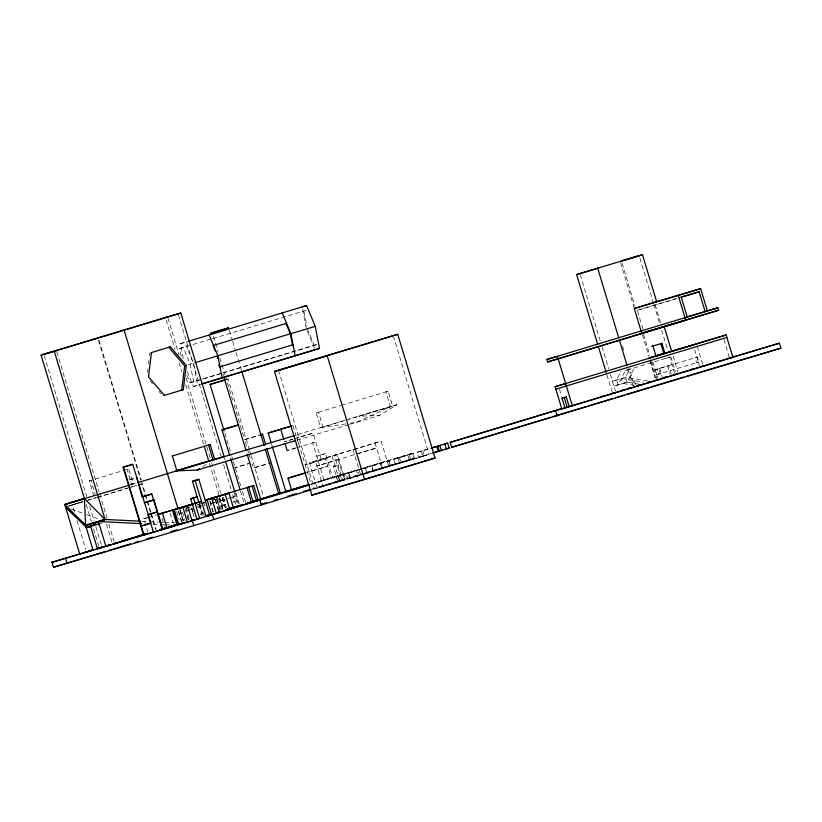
<?xml version="1.0" encoding="UTF-8"?>
<svg xmlns="http://www.w3.org/2000/svg" width="822" height="822" viewBox="0 0 822 822"><rect width="100%" height="100%" fill="white"/><g stroke="black" fill="none" stroke-linecap="round" stroke-linejoin="round"><path stroke-width="0.62" stroke-dasharray="4.11 3.08" d="M147.498 372.458L147.939 368.811M148.535 363.951L148.977 360.313M149.573 355.453L149.871 353.018M638.982 384.172L627.073 382.158L618.113 384.871L616.623 379.918L621.042 371.143M674.677 373.301L669.796 357.149L625.306 370.599L618.113 384.871L613.9 386.124L627.073 382.158L634.255 367.886M627.073 382.158L625.573 377.206L630.001 368.431M202.695 466.711L208.13 463.372M349.648 424.378L379.425 415.459L396.81 404.784L295.756 435.064M100.212 523.604L102.401 522.802M325.543 458.84L326.971 458.337L305.229 464.944L325.543 458.84L331.338 478.034L332.766 477.531L325.522 453.538L316.737 456.189L325.522 453.538M348.22 473.102L356.46 470.626L357.95 475.568L349.71 478.044L348.22 473.102L361.999 468.941M363.108 468.612L365.934 467.728L367.434 472.681L362.379 474.232M349.71 478.044L361.279 474.561M226.42 379.507L228.074 378.973L249.333 449.408M332.078 456.066L339.548 480.808L316.953 487.621L309.483 462.889L337.4 454.33L344.87 479.072L322.861 485.833L315.391 461.091M335.047 455.183L336.743 454.658L344.202 479.401M388.611 465.889L381.141 441.147L309.483 462.889M148.011 532.471L143.881 518.764L147.467 517.665M148.34 517.398L156.642 514.88M338.9 459.282L316.881 466.043L376.497 447.949L354.549 454.7M186.183 508.232L190.971 506.763M196.941 504.934L205.315 502.355M197.763 504.759L200.157 504.03M201.349 503.66L204.935 502.561M213.299 499.992L218.087 498.522L213.463 499.91M185.988 511.017L189.522 509.928M197.773 507.39L201.318 506.301M210.627 503.496L217.696 501.328L220.358 510.123M337.852 481.322L333.372 466.485L335.057 465.961M340.236 475.054L315.453 482.678L338.048 475.856M321.371 480.88L343.38 474.119M360.252 469.167L387.111 460.937M311.137 484.384L412.428 453.271L413.928 458.214L365.112 473.215M316.953 487.621L341.726 480.007L334.256 455.265L381.141 441.147M361.742 474.109L395.3 463.824M312.637 489.337L360.231 474.715M93.862 495.707L89.382 480.87L128.746 468.92L133.226 483.768L131.633 484.25L127.153 469.403L128.746 468.92M130.79 484.507L135.62 483.038M396.81 404.784L359.039 416.24L379.425 415.459M66.541 506.66L83.186 501.605M88.005 500.136L96.462 497.577M97.664 497.207L127.831 488.052M86.372 500.68L96.01 497.762M97.222 497.392L127.359 488.247M128.561 487.878L136.997 485.319M138.209 484.949L141.826 483.85L150.549 512.774M321.217 460.084L313.079 433.122L297.081 437.982L310.665 482.956M295.756 447.959L287.186 450.559L295.509 448.041M221.56 500.331L223.738 499.663L225.228 504.616L223.05 505.273L221.56 500.331L235.164 496.334L232.472 497.146L233.972 502.098L236.654 501.286L233.232 502.283M336.311 476.678L339.126 475.815L340.627 480.767L337.801 481.62L336.311 476.678L344.058 474.325L346.165 473.698L347.665 478.651L337.801 481.62M346.165 473.698L343.349 474.561L344.839 479.503M414.987 458.368L395.269 464.317L393.779 459.364L413.497 453.415L414.987 458.368L409.346 460.084L407.856 455.131L413.497 453.415M434.047 452.603L418.542 457.299L417.052 452.357L432.557 447.661M395.269 464.317L400.91 462.591L399.42 457.649M418.542 457.299L424.193 455.583L422.693 450.631M364.68 474.037L429.115 454.402L393.635 336.897M183.306 358.351L180.46 343.637L188.505 341.253M181.22 356.101L179.751 348.528L211.716 338.87M212.775 338.592L306.195 310.356L303.904 311.004L306.832 326.139M188.084 364.701L194.465 362.759M186.871 375.048L190.108 382.805L222.063 373.147M223.296 372.777L317.775 344.254L223.122 372.869M190.108 382.805L221.889 373.239M187.139 371.472L193.396 386.484L200.691 384.275M193.396 386.484L200.219 384.47M225.67 379.702L228.074 378.973M642.886 328.923L637.266 310.305L677.164 298.324M345.743 423.905L320.662 427.748L316.182 412.901L340.647 405.523M341.685 405.215L388.169 391.19L392.649 406.027L348.61 419.312M248.614 453.014L244.576 439.667L258.971 435.311M129.465 479.873L134.089 478.476M320.662 427.748L347.572 419.621M69.212 505.869L82.714 501.79M292.858 439.236L284.525 441.753L292.519 439.359M294.04 438.876L313.079 433.122M296.701 447.682L315.74 441.928L312.699 442.832L323.981 480.182M233.551 468.17L249.138 463.454L235.205 467.636M254.378 467.8L271.178 462.714M306.082 472.732L327.752 466.166L307.438 472.27M647.633 380.946L625.573 377.206L612.411 381.172L616.623 379.918M201.441 505.571L197.157 506.866L199.91 506.044M655.062 369.715L657.302 369.037L658.792 373.989L656.552 374.668L655.062 369.715L697.364 357.108L698.864 362.05L696.624 362.728L695.135 357.786L697.364 357.108M200.044 514.264L202.191 513.616L199.325 504.112M310.87 484.24L332.766 477.531M371.719 466.002L380.226 463.423L381.716 468.376L373.219 470.944L371.719 466.002L388.991 460.803L390.481 465.755L381.983 468.335L380.483 463.382L388.991 460.803M393.779 459.364L407.856 455.131M417.052 452.357L431.129 448.124M340.627 480.767L347.665 478.651M278.545 370.28L314.394 489.018L429.115 454.402M388.169 391.19L385.908 391.858L390.388 406.705L357.025 422.169L346.997 423.71M89.382 480.87L90.975 480.387L95.116 494.094M316.182 412.901L318.443 412.223L322.923 427.07M244.576 439.667L260.913 434.756M129.557 479.853L134.356 478.404M130.297 484.877L135.579 483.295M128.294 485.206L135.26 483.12M68.873 505.962L82.837 501.749L72.326 504.903L74.504 512.127M131.366 486.984L137.171 485.247M138.332 484.898L141.826 483.85M296.804 440.222L348.415 424.748M254.841 467.626L267.674 463.772M143.881 518.764L147.374 517.716M186.029 508.315L190.683 506.917M188.269 510.349L191.762 509.291L194.084 516.987M210.72 503.434L217.696 501.328M333.372 466.485L339.722 464.553L338.027 465.077L342.507 479.925L363.509 473.595M311.815 483.583L412.428 453.271M341.017 474.972L359.676 469.352M362.41 468.797L357.693 470.215L359.193 475.157M363.581 468.437L365.934 467.728M312.062 488.905L413.928 458.214M365.081 473.39L367.434 472.681M373.219 470.944L390.481 465.755M637.266 310.305L680.03 297.564M665.584 358.402L669.796 357.149M625.306 370.599L629.518 369.345L634.399 385.497M634.553 385.395L622.85 383.412L621.36 378.469L625.573 377.206M656.552 374.668L698.864 362.05M200.363 514.161L202.191 513.616M314.394 489.018L363.468 474.407M180.46 343.637L184.847 342.363L193.509 363.139L197.783 385.21M179.751 348.528L183.265 347.511L190.201 364.136L193.622 381.788M223.05 505.273L225.475 504.564M141.816 521.23L148.155 521.538M149.419 521.6L158.297 522.021M159.56 522.083L163.362 522.268M164.626 522.319L174.767 522.813M152.861 524.138L159.201 524.446M160.475 524.498L164.277 524.683M165.541 524.744L170.606 524.991M621.36 378.469L643.585 382.23M71.432 509.137L85.601 514.295M86.783 514.716L99.77 519.453M150.077 381.028L152.471 383.802M158.831 391.231L161.215 394.015M307.325 328.656L314.261 345.281M307.407 331.225L314.631 348.538M723.935 339.589L729.206 357.046M697.241 346.36L702.872 364.978M694.652 349.679L699.573 365.975M673.043 356.008L677.965 372.304M655.165 304.88L660.796 323.508M670.803 356.686L675.376 371.811M639.917 258.159L653.552 303.349M653.922 304.572L659.819 324.104M661.669 330.208L667.937 350.973M671.276 374.4L668.615 365.605L658.617 368.626L661.268 377.421M667.567 365.913L669.889 373.609M659.665 368.318L662.327 377.113M652.904 362.101L657.826 378.397M622.12 263.461L635.057 306.298M643.554 334.451L649.842 355.268M651.682 361.382L656.86 378.521M620.569 262.598L634.204 307.777M642.321 334.646L648.959 356.625M650.387 361.361L655.34 377.771M649.966 360.447L655.237 377.915M634.224 380.648L635.725 385.59M622.49 346.072L623.97 350.953M628.018 368.657L633.197 385.795M580.291 274.795L600.194 340.74M602.043 346.843L608.681 368.821M610.386 374.493L615.452 391.272M606.934 374.935L612.102 392.073M559.494 389.34L561.601 396.327M421.275 451.103L422.765 456.046M409.274 454.669L410.774 459.621M397.992 458.111L399.482 463.053M388.857 460.823L390.358 465.776M374.996 443.007L382.466 467.739M371.852 465.982L373.342 470.924M365.317 467.934L366.818 472.886M353.059 449.747L360.529 474.489M348.836 472.897L350.326 477.839M344.058 474.325L345.559 479.277M338.417 476.051L339.907 480.993M293.002 425.57L299.424 446.839M271.527 444.044L272.257 446.49M229.379 330.3L232.349 340.133M232.718 341.366L235.688 351.2M236.058 352.422L241.257 369.633M249.703 450.631L250.802 454.268M251.172 455.48L263.317 495.717M213.391 336.352L218.097 351.939M219.906 357.93L224.971 374.719M225.331 375.911L232.647 400.15M234.116 405.01L243.877 437.325M248.974 454.227L251.172 461.512M251.871 463.814L252.529 465.992M222.824 373.63L223.563 376.075M224.858 433.369L231.506 455.398M231.876 456.621L232.986 460.289M233.356 461.512L240.63 485.617M242.439 491.618L245.696 502.406M240.425 490.95L244.052 502.941M236.161 493.334L239.264 503.609M224.457 457.71L225.187 460.125M235.02 492.707L238.298 503.567M233.797 491.566L237.589 504.122M178.456 315.062L221.036 456.087M223.584 464.553L231.239 489.891M232.698 494.721L235.616 504.369M223.358 497.361L226.461 507.636M222.402 497.587L225.505 507.862M167.965 318.093L179.073 354.888M186.101 378.182L210.175 457.895M211.644 462.755L220.748 492.923M222.207 497.752L225.115 507.4M166.157 319.984L175.035 349.412M179.114 362.903L181.703 371.482M185.772 384.973L203.918 445.062M209.456 463.423L218.929 494.793M219.299 495.995L223.307 509.27M219.556 498.584L222.998 510M219.279 498.153L223.019 510.524M218.426 498.831L221.529 509.116M216.823 497.937L220.275 509.363M216.576 499.468L220.019 510.894M215.498 499.601L218.94 511.017M215.138 499.735L218.58 511.15M210.113 501.276L213.556 512.692M209.754 501.42L213.196 512.836M203.435 502.057L205.161 507.76M203.065 512.26L204.103 515.682M199.458 503.3L203.373 515.969M198.975 504.78L202.428 516.195M191.865 508.088L193.242 512.661M191.69 508.212L193.067 512.784M185.978 507.472L189.769 520.028M185.166 508.808L188.608 520.223M187.077 515.836L188.464 520.408M182.453 512.096L185.104 520.891M180.213 510.072L183.604 521.312M179.792 509.208L183.244 520.624M183.183 520.737L179.73 509.321L183.09 520.809M178.723 511.109L182.011 521.97M178.22 511.253L181.498 522.114M176.648 511.561L179.062 519.555M170.216 513.257L173.319 523.532M161.985 518.199L164.4 526.183M99 340.216L141.209 480.007M141.579 481.23L151.053 512.609M151.423 513.812L156.149 529.502M98.496 340.359L140.706 480.151M150.919 513.986L155.646 529.645M56.831 351.826L99.041 491.618M99.781 494.073L107.066 518.209M108.884 524.241L113.991 541.133M106.49 524.189L112.182 543.034M44.162 355.515L86.731 496.539M89.66 506.218L94.027 520.696M95.845 526.727L101.681 546.034M86.259 504.667L91.345 521.538M93.533 528.772L98.989 546.846M77.052 520.562L85.786 549.486M302.65 309.298L306.205 327.69"/><path stroke-width="1.23" d="M151.474 352.546L148.494 376.836L164.41 395.392M184.673 365.852L181.693 390.131L183.296 389.659L186.265 365.369L170.36 346.812L168.757 347.295L184.673 365.852L186.265 365.369M140.552 521.169L105.062 519.473L98.373 521.528L90.708 526.532L86.331 527.796M172.394 455.994L176.874 470.831L197.259 470.05L199.427 468.715M212.477 460.7L214.645 459.364L224.087 456.498L180.778 313.028L165.417 317.528M100.644 521.641L105.062 519.473L54.283 351.261L41.1 355.104L84.419 498.574L85.591 525.361L93.061 550.093L79.713 553.987L64.784 504.513L84.851 498.399M260.913 434.756L262.567 434.222L265.434 443.716M247.258 503.239L280.394 493.241L266.873 448.473M99.123 524.004L86.31 527.447L65.524 506.989L66.541 506.66M177.542 524.939L173.062 510.102L192.81 503.989M205.49 500.177L211.46 498.338M214.809 497.31L216.484 496.796M188.074 521.826L178.764 524.631L174.285 509.794L175.959 509.28M179.299 508.253L192.903 504.184M205.582 500.208L209.055 499.139M209.425 498.995L228.043 493.385M233.797 491.566L235.472 491.053M233.479 507.996L211.634 514.736L207.154 499.899L228.999 493.159L233.479 507.996L226.184 510.277M253.731 485.576L252.056 486.09L256.536 500.937L258.211 500.423L253.731 485.576L207.534 499.468M109.192 545.243L97.428 548.798L89.958 524.056L85.591 525.361L65.524 506.989M113.878 543.804L114.71 543.548M207.473 515.291L211.254 514.12M151.947 532.512L154.331 531.772M160.311 529.943L168.078 527.58M175.682 525.227L179.021 524.2M190.735 520.912L193.129 520.244M207.576 515.754L212.014 514.305M190.694 521.076L196.684 519.268M311.415 489.707L193.776 525.638L53.461 567.272L51.971 562.32L192.286 520.686L309.925 484.764M291.615 490.076L288.029 478.199L305.013 473.01M292.827 489.707L304.962 485.997M41.1 355.104L98.26 337.76M123.608 330.372L180.778 313.028M151.053 352.669L170.36 346.812M163.989 395.505L183.296 389.659M274.486 371.503L397.735 334.318L435.074 457.998L364.547 479.483L311.826 495.193L274.486 371.503L397.735 334.318M172.014 456.097L210.165 444.527L214.645 459.364M268.208 433.05L291.779 425.94L268.208 433.05L271.157 442.822M195.194 480.49L198.873 479.37L209.744 515.384L206.065 516.504L195.194 480.49L192.44 481.312L198.739 502.191L201.493 501.369L195.061 503.311L198.739 502.191M71.576 502.427L84.419 498.574L105.062 519.473L89.958 524.056L98.373 521.528L141.456 523.593M655.668 356.008L664.084 353.45M193.447 497.968L197.126 496.848L190.694 498.79L196.879 519.268L199.633 518.446L193.447 497.968L190.694 498.79M83.043 552.959L93.749 549.702M51.971 562.32L80.073 553.792M83.741 552.672L93.523 549.702M97.181 548.593L102.072 547.103M105.74 545.993L109.408 544.883M114.289 543.393L117.957 542.284M121.625 541.164L133.842 537.454M97.376 548.603L101.538 547.39M105.103 546.311L109.85 544.863M113.415 543.784L118.173 542.335M121.512 541.277L145.391 534.074M182.371 523.172L184.734 522.453M190.632 520.665L192.995 519.946M207.154 515.651L210.699 514.572M217.779 512.425L220.142 511.705M226.04 509.917L239.027 505.972L226.831 509.558M431.129 448.124L436.77 446.408L438.27 451.35L432.629 453.066M437.797 446.099L447.661 443.13L449.151 448.072L439.287 451.052L437.797 446.099L440.623 445.247M447.661 443.13L444.836 443.983L446.325 448.935L449.151 448.072M53.461 567.272L106.007 551.315M108.453 550.565L130.451 543.887M439.287 451.052L442.113 450.189M188.505 341.253L306.565 305.568L315.237 326.355L319.501 348.415L201.441 384.1M212.97 345.548L286.559 323.323L286.005 323.478L290.341 333.866L292.468 344.901L293.022 344.737L219.443 366.972L218.971 364.526M194.732 362.779L290.115 333.855M315.237 326.355L290.341 333.866M201.914 383.915L319.501 348.415M224.118 430.923L210.083 384.419L224.468 380.062M597.697 344.336L576.623 274.558L642.465 254.728L656.655 301.725L700.642 288.625L707.372 310.891M229.574 455.008L221.991 429.875L238.781 424.799M634.286 308.507L678.273 295.406L685.733 320.138L641.746 333.239L634.286 308.507L656.655 301.725M678.273 295.406L700.642 288.625M705.132 311.569L699.152 291.779L681.253 297.194L687.223 316.984M153.92 499.879L144.323 502.766L153.92 499.879L162.807 529.317L143.614 535.091L123.125 467.215L132.722 464.327L150.847 523.121L141.25 526.008L150.498 523.203M260.173 434.951L262.567 434.222M128.232 485.514L64.784 504.513L85.591 525.361L86.31 527.447M546.887 359.481L717.914 307.747L718.654 310.223L558.179 358.813L547.637 361.957L546.887 359.481L557.429 356.347L572.369 405.821L732.844 357.221L726.124 334.955L649.216 357.981L693.203 344.88M641.746 333.239L662.953 326.817M547.637 361.957L685.733 320.138M192.44 481.312L198.873 479.37M162.088 528.176L151.762 493.981L142.165 496.868L136.75 477.685M661.895 343.339L660.837 343.658L663.827 353.552L664.885 353.234L661.895 343.339L651.887 346.36L652.945 346.052L655.935 355.947M105.062 519.473L85.591 525.361L90.615 524.415M656.1 355.905L663.426 353.696M568.783 406.859L561.827 408.955L555.107 386.7L726.124 334.955M726.874 337.431L555.847 389.166M148.299 514.654L157.536 511.859L147.939 514.747L153.57 532.122M288.029 478.199L304.88 473.092M564.991 408.02L562.001 398.125L564.241 397.447L567.221 407.342M135.075 537.085L146.121 533.735M160.845 529.276L164.534 528.166M169.435 526.676L178.035 524.076M225.896 509.578L243.086 504.379M247.987 502.889L254.132 501.03M257.81 499.92L308.127 484.692M102.041 547.236L99.606 547.976L101.723 547.36M272.257 446.49L285.902 491.679L309.247 484.631M143.614 535.091L145.926 534.392M729.135 358.166L779.41 343.195L780.9 348.148L451.689 447.312L450.189 442.37L561.467 408.668M566.358 407.188L568.803 406.448M601.817 396.451L604.262 395.711M614.897 392.567L612.472 393.296L614.815 392.597M622.891 390.152L620.518 390.871L623.025 390.162M628.717 388.303L631.214 387.635M639.362 385.158L637.153 385.837L639.259 385.199M647.551 382.682L650.212 381.901M664.186 377.565L666.632 376.825M637.101 385.95L639.629 385.179M647.695 382.733L650.048 382.025M450.189 442.37L779.41 343.195M135.342 542.407L139.021 541.287M146.388 539.057L152.522 537.198M170.935 531.629L177.069 529.769M260.533 504.492L266.667 502.632M274.034 500.403L277.713 499.293M287.536 496.313L296.125 493.714M451.689 447.312L550.73 417.319M553.175 416.579L586.189 406.582M588.634 405.842L613.099 398.434M615.544 397.694L624.104 395.105M626.549 394.365L648.558 387.696M651.003 386.957L684.038 377M311.826 495.193L435.074 457.998M97.756 337.904L167.596 316.871M54.283 351.261L124.112 330.228L178.004 508.695M210.083 384.419L225.249 379.856M221.991 429.875L238.329 424.964M123.125 467.215L132.722 464.327M210.165 444.527L208.572 445.01L213.052 459.847L138.034 482.555M175.764 470.934L213.34 459.662M65.791 504.184L84.419 498.574M176.874 470.831L294.862 435.475M197.259 470.05L295.571 440.582M142.165 496.868L151.762 493.981M160.609 513.627L193.365 503.804M173.062 510.102L193.273 503.886M205.418 500.228L228.999 493.159M174.285 509.794L193.108 504.112M207.154 499.899L211.809 498.492L216.289 513.339M160.136 529.615L179.083 523.902M207.627 515.302L211.614 514.11M217.645 512.291L220.049 511.572M245.573 503.794L260.749 499.231L247.145 454.186M264.057 498.153L280.394 493.241M285.902 491.679L305.044 485.936M146.46 533.981L105.843 546.27L98.373 521.528M160.352 529.81L178.703 524.282M162.294 529.409L178.847 524.333M182.443 523.254L184.888 522.535M190.622 520.85L193.345 519.987M207.473 515.805L212.23 514.346M226.019 510.092L258.211 500.423M86.516 551.901L93.513 549.805M190.632 520.994L192.882 520.305M207.617 515.887L211.244 514.788M303.493 491.484L309.606 489.645M621.381 261.006L642.465 254.728M620.199 261.375L639.177 255.724M576.623 274.558L598.899 267.921M278.545 370.28L327.618 355.669M680.832 297.235L699.152 291.779M686.802 317.025L717.914 307.747M718.654 310.223L664.125 326.468L671.595 351.2M655.257 356.08L663.559 353.604M555.107 386.7L565.649 383.555M562.001 398.125L566.348 396.81M691.127 369.489L693.583 368.759M702.163 366.201L704.618 365.471M648.147 382.507L650.264 381.881M655.946 380.237L658.422 379.404M664.268 377.75L666.724 376.928M674.8 374.513L677.143 373.815M683.164 372.017L685.589 371.297M691.374 369.684L693.819 368.955M710.116 364.002L712.54 363.283M718.305 361.557L721.048 360.745M729.217 358.31L731.642 357.58M628.82 388.416L631.224 387.717M572.369 405.821L569.204 406.756L566.214 396.862M432.557 447.661L436.77 446.408M207.915 515.928L209.744 515.384M686.493 376.271L780.9 348.148M434.047 452.603L438.27 451.35M43.792 354.292L56.461 350.604M302.177 306.853L306.565 305.568M105.206 546.322L110.169 544.904M222.125 377.843L217.861 355.782L217.306 355.947L217.779 358.392M219.443 366.972L219.998 366.818M282.223 312.925L290.885 333.711L295.16 355.772M209.189 335.006L217.861 355.782M213.453 346.709L215.385 351.323M597.717 268.28L618.781 338.058M619.521 340.503L626.909 364.989M598.426 346.781L606.194 372.489M555.631 410.959L557.131 415.901M439.904 445.473L441.404 450.425M327.207 355.803L364.547 479.483M280.764 429.29L283.847 439.482M285.193 443.952L287.186 450.559M241.627 370.856L264.191 445.596M265.28 449.213L278.74 493.786M223.933 377.298L246.045 450.538M259.886 500.136L261.386 505.078M230.663 458.604L240.065 489.758M225.547 461.327L234.66 491.494M225.197 494.382L229.677 509.229M204.288 446.295L208.726 461.008M212.312 514.644L213.812 519.586M192.286 520.686L193.776 525.638M187.519 505.859L191.999 520.706L187.344 522.104L182.864 507.266M158.163 515.713L161.955 528.269M123.475 467.132L143.973 535.009M65.493 558.457L66.983 563.399M212.302 332.756L210.648 333.29L228.639 327.844L212.302 332.756M172.517 510.082L157.814 514.572L162.468 513.164L166.958 528.012L176.997 524.929L172.517 510.082M248.706 487.117L247.032 487.631L251.511 502.478L253.186 501.965L248.706 487.117M220.378 511.901L218.056 512.599L220.399 511.952"/></g></svg>
